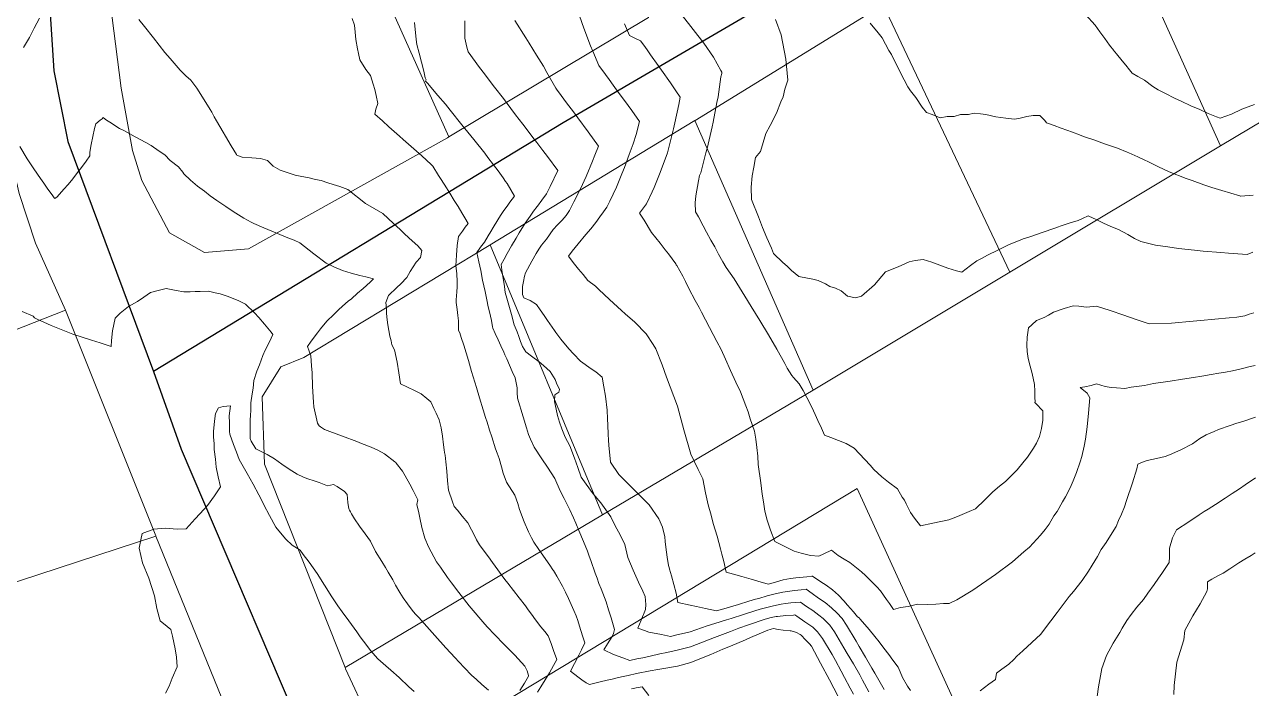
# Model space of a CAD drawing. Header units: inches. Extents: x 11351264 to 11356330, y 6702313 to 6706468.
# Drawn here: x 11352467 to 11352997, y 6704477 to 6704764 of the extents above; entities that cross this region are included whole.
import ezdxf

# ---------------------------------------------------------------- set-up
doc = ezdxf.new("R2010")
doc.units = ezdxf.units.IN
doc.header["$MEASUREMENT"] = 0
doc.layers.add('Shumate_Contours_clip1', color=7, linetype='Continuous', lineweight=0)
doc.layers.add('Shumate_Parcels_clip1', color=7, linetype='Continuous', lineweight=0)
doc.layers.add('Shumate_Streets_clip1', color=7, linetype='Continuous')

msp = doc.modelspace()

# ---------------------------------------------------------------- linework, layer by layer
at = {"layer": 'Shumate_Contours_clip1'}
for points, elevation in [([(11352850.11, 6704476.11), (11352848.85, 6704478.01), (11352846.66, 6704481.73), (11352845.61, 6704484.23), (11352844.75, 6704486.2), (11352842.5, 6704489.26), (11352840.65, 6704491.74), (11352838.54, 6704494.46), (11352836.5, 6704497.19), (11352834.72, 6704499.43), (11352832.25, 6704502.46), (11352828.3, 6704506.98), (11352827.87, 6704507.51), (11352827.25, 6704508.04), (11352825.4, 6704510.18), (11352822.92, 6704513.02), (11352821.23, 6704514.95), (11352819.02, 6704517.41), (11352816.32, 6704519.7), (11352813.7, 6704521.6), (11352811.38, 6704523.1), (11352807.7, 6704525.51), (11352807.46, 6704525.52), (11352805.23, 6704525.24), (11352800.52, 6704524.78), (11352798.17, 6704524.48), (11352795.08, 6704523.93), (11352791.74, 6704523.03), (11352788.52, 6704522.11), (11352784.05, 6704523.4), (11352781.2, 6704524.22), (11352777.23, 6704525.37), (11352773.57, 6704526.41), (11352770.47, 6704527.31), (11352769.43, 6704531.87), (11352768.57, 6704535), (11352768.03, 6704537.34), (11352766.55, 6704542.82), (11352764.84, 6704548.32), (11352763.91, 6704551.93), (11352762.64, 6704556.46), (11352761.53, 6704561.56), (11352760.98, 6704564.54), (11352760.37, 6704567.62), (11352758.37, 6704571.72), (11352755.17, 6704578.35), (11352752.18, 6704588.83), (11352749.36, 6704599.06), (11352744.63, 6704611.59), (11352742.74, 6704616.83), (11352740.04, 6704623.84), (11352738.89, 6704625.69), (11352735.83, 6704630.3), (11352731.04, 6704635.3), (11352726.83, 6704638.96), (11352725.26, 6704640.35), (11352720.01, 6704645.16), (11352715.49, 6704649.51), (11352714.03, 6704650.96), (11352710.63, 6704653.31), (11352708.6, 6704655.9), (11352706.63, 6704658.28), (11352704.33, 6704661.16), (11352702.25, 6704663.92), (11352703.94, 6704666.01), (11352706.52, 6704669.2), (11352709.77, 6704673.27), (11352711.96, 6704675.62), (11352714.12, 6704678.38), (11352715.92, 6704680.92), (11352717.41, 6704682.99), (11352718.84, 6704685.03), (11352720.14, 6704687.71), (11352723, 6704693.66), (11352725.4, 6704699.46), (11352726.56, 6704702.23), (11352728.58, 6704707.81), (11352730.2, 6704712.37), (11352731.59, 6704716.49), (11352732.96, 6704722.06), (11352729.62, 6704726.76), (11352726.46, 6704731.15), (11352724.25, 6704734.21), (11352721.64, 6704737.81), (11352719.84, 6704740.28), (11352718.31, 6704742.38), (11352715.42, 6704746.34), (11352712.86, 6704752.51), (11352711.87, 6704754.8), (11352708.95, 6704762.44), (11352707.12, 6704767.72)], 1430), ([(11352998.41, 6704639.36), (11352996.47, 6704638.74), (11352994.56, 6704638.05), (11352991.05, 6704637.54), (11352987.82, 6704637.24), (11352981.63, 6704636.62), (11352975.37, 6704636.03), (11352972.21, 6704635.73), (11352962.78, 6704634.86), (11352953.46, 6704634.6), (11352952.77, 6704634.72), (11352948.06, 6704636.36), (11352944.29, 6704637.61), (11352942.19, 6704638.33), (11352936.34, 6704640.35), (11352930.46, 6704642.28), (11352926.12, 6704641.79), (11352922.85, 6704642.19), (11352920.39, 6704642.36), (11352916.54, 6704641.3), (11352911.81, 6704639.65), (11352909.64, 6704638.42), (11352907.82, 6704637.3), (11352904.48, 6704636.03), (11352902.56, 6704634.25), (11352901.11, 6704632.96), (11352900.71, 6704630.89), (11352900.52, 6704628.79), (11352900.41, 6704625.47), (11352900.55, 6704622.73), (11352900.92, 6704619.68), (11352901.73, 6704616.32), (11352902.61, 6704613.19), (11352903.68, 6704608.38), (11352903.76, 6704605.52), (11352903.74, 6704602.67), (11352903.87, 6704601.09), (11352903.85, 6704600.55), (11352904.29, 6704600.23), (11352907.29, 6704597.02), (11352907.19, 6704592.92), (11352906.69, 6704589.43), (11352905.75, 6704585.98), (11352904.48, 6704582.99), (11352903.27, 6704580.95), (11352900.65, 6704576.94), (11352898.64, 6704574.55), (11352896.18, 6704571.49), (11352893.02, 6704568.32), (11352891.16, 6704566.48), (11352888.6, 6704564.48), (11352885.59, 6704561.94), (11352882.17, 6704558.52), (11352878.13, 6704554.67), (11352875.4, 6704553.49), (11352870.39, 6704551.28), (11352866.62, 6704549.84), (11352859.71, 6704548.51), (11352854.41, 6704547.25), (11352851.78, 6704550.69), (11352850.12, 6704553.11), (11352848.24, 6704556.85), (11352847.52, 6704558.37), (11352846.49, 6704559.76), (11352844.42, 6704563.33), (11352840.63, 6704566.23), (11352837.75, 6704568.49), (11352834.26, 6704571.64), (11352832.72, 6704573.6), (11352825.67, 6704580.87), (11352822.3, 6704582.91), (11352818.95, 6704584.21), (11352815.61, 6704585.52), (11352812.96, 6704586.49), (11352811.62, 6704589.5), (11352810.07, 6704592.83), (11352808.9, 6704595.39), (11352807.42, 6704598.57), (11352805.28, 6704602.81), (11352803.65, 6704605.77), (11352801.96, 6704608.74), (11352799.53, 6704611.36), (11352798.84, 6704612.25), (11352796.82, 6704615.53), (11352795.8, 6704617.44), (11352792.33, 6704623.72), (11352788.73, 6704629.91), (11352785.03, 6704636.03), (11352781.27, 6704642.11), (11352778.56, 6704646.55), (11352773.92, 6704654.08), (11352770.47, 6704658.93), (11352769.06, 6704661.45), (11352767.19, 6704664.7), (11352765.5, 6704667.85), (11352763.8, 6704670.82), (11352761.97, 6704674.28), (11352760.45, 6704676.94), (11352758.52, 6704680.8), (11352757.21, 6704683.09), (11352757.01, 6704686.98), (11352757.4, 6704690), (11352758.51, 6704696.41), (11352758.94, 6704698.7), (11352759.43, 6704699.92), (11352761.71, 6704708.51), (11352762.26, 6704710.47), (11352764.44, 6704719.8), (11352764.89, 6704721.8), (11352766.47, 6704730.23), (11352766.97, 6704732.78), (11352768.18, 6704741.45), (11352768.51, 6704742.76), (11352768.52, 6704743.42), (11352768.15, 6704744.08), (11352764.95, 6704749.82), (11352760.76, 6704755.95), (11352756.13, 6704761.83), (11352751.54, 6704767.73)], 1434), ([(11352998.74, 6704729.44), (11352993.23, 6704727.43), (11352988.78, 6704725.23), (11352983.91, 6704723.45), (11352982.29, 6704724.02), (11352978.72, 6704725.59), (11352975.07, 6704727.24), (11352971.22, 6704728.91), (11352967.05, 6704730.83), (11352964.11, 6704732.2), (11352960.19, 6704734.19), (11352957.12, 6704735.74), (11352954.85, 6704737.17), (11352951.21, 6704739.94), (11352948.31, 6704741.58), (11352945.89, 6704743.01), (11352944.64, 6704744.4), (11352943.09, 6704746.37), (11352941.51, 6704748.32), (11352939.03, 6704751.36), (11352938.29, 6704752.23), (11352938.06, 6704752.52), (11352937.88, 6704752.77), (11352936.08, 6704755.09), (11352933.97, 6704757.95), (11352931.89, 6704760.82), (11352929.8, 6704763.69), (11352925.67, 6704768.34)], 1440), ([(11352473.8, 6704766.72), (11352471.41, 6704762.42), (11352469.42, 6704758.41), (11352466.82, 6704754.1)], 1420), ([(11352688.94, 6704475.4), (11352690.4, 6704477.7), (11352692.27, 6704480.75), (11352694.07, 6704483.84), (11352695.84, 6704486.94), (11352697.23, 6704489.55), (11352695.81, 6704493.49), (11352694.84, 6704496.51), (11352693.52, 6704499.81), (11352692.03, 6704501.65), (11352690.43, 6704503.63), (11352688.01, 6704506.74), (11352686.38, 6704509.16), (11352684.91, 6704511.06), (11352683.72, 6704512.7), (11352680.99, 6704516.18), (11352676.11, 6704522.54), (11352674.85, 6704524.16), (11352669.45, 6704531.49), (11352667.74, 6704533.9), (11352665.47, 6704536.88), (11352663.93, 6704539.15), (11352662.55, 6704541.23), (11352661.54, 6704543.38), (11352660.43, 6704545.52), (11352658.89, 6704548.55), (11352656.44, 6704551.55), (11352654.37, 6704554.05), (11352652.97, 6704555.65), (11352652.18, 6704557.67), (11352650.45, 6704562.76), (11352650.11, 6704566.82), (11352649.8, 6704570.89), (11352649.39, 6704574.93), (11352648.98, 6704577.79), (11352648.73, 6704579.01), (11352648.59, 6704580.11), (11352648.25, 6704582.38), (11352647.81, 6704586.05), (11352647.34, 6704589.7), (11352646.38, 6704593.11), (11352645.16, 6704595.99), (11352644.13, 6704597.96), (11352642.81, 6704600.88), (11352641.05, 6704602.41), (11352638.69, 6704604.31), (11352635.74, 6704605.75), (11352629.76, 6704608.75), (11352629.03, 6704613.39), (11352628.28, 6704618.03), (11352627.13, 6704623.37), (11352626.05, 6704625.53), (11352625.65, 6704627.21), (11352625.13, 6704629.32), (11352624.74, 6704631.7), (11352624.26, 6704634.17), (11352624.02, 6704636.3), (11352623.67, 6704639.03), (11352623.62, 6704641.11), (11352623.46, 6704643.88), (11352624.49, 6704646.86), (11352628.1, 6704650.32), (11352629.81, 6704651.96), (11352632.49, 6704654.66), (11352633.88, 6704657.21), (11352636.52, 6704661.23), (11352638.41, 6704663.22), (11352638.95, 6704666.25), (11352637.27, 6704668.34), (11352633.55, 6704671.6), (11352631.2, 6704673.79), (11352629.63, 6704675.46), (11352626.72, 6704678.02), (11352622.14, 6704682.25), (11352618.37, 6704684.44), (11352614.63, 6704686.57), (11352606.93, 6704692.62), (11352603.46, 6704694.02), (11352600.65, 6704694.9), (11352598.39, 6704695.63), (11352595.4, 6704696.52), (11352593.01, 6704697.03), (11352590.22, 6704697.74), (11352586.44, 6704698.48), (11352584.16, 6704698.92), (11352577.73, 6704701.01), (11352574.65, 6704702.76), (11352572.31, 6704705.24), (11352569.18, 6704706.11), (11352565.57, 6704706.3), (11352561.28, 6704706.62), (11352559.09, 6704707.58), (11352558.94, 6704707.78), (11352556.64, 6704711.57), (11352554.15, 6704715.72), (11352553.15, 6704717.45), (11352551.67, 6704719.91), (11352550.28, 6704722.3), (11352549.19, 6704724.12), (11352548.15, 6704726.14), (11352547.57, 6704727.2), (11352544.24, 6704732.56), (11352541.71, 6704736.45), (11352539.14, 6704740.01), (11352537.01, 6704741.82), (11352534.6, 6704744.27), (11352530.2, 6704749.3), (11352527.89, 6704751.83), (11352523.07, 6704758.24), (11352519.11, 6704763.12), (11352516.73, 6704766.23)], 1420), ([(11352818.9, 6704473.56), (11352815.02, 6704480.79), (11352811.14, 6704488.01), (11352807.26, 6704495.24), (11352806.94, 6704495.78), (11352806.82, 6704495.95), (11352804.75, 6704498.08), (11352802.81, 6704500.09), (11352802.34, 6704500.39), (11352800.8, 6704501.24), (11352798.46, 6704501.96), (11352798.09, 6704501.9), (11352795.13, 6704502.28), (11352792.96, 6704502.56), (11352790.9, 6704502.9), (11352789.84, 6704502.67), (11352789.41, 6704502.55), (11352788.45, 6704502.2), (11352780.99, 6704498.99), (11352778.77, 6704498.08), (11352772.37, 6704495.33), (11352768.98, 6704493.96), (11352763.75, 6704491.73), (11352759.05, 6704489.86), (11352755.12, 6704488.19), (11352749.43, 6704486.71), (11352743.46, 6704485.65), (11352740.9, 6704485.2), (11352737.56, 6704484.6), (11352731.66, 6704483.47), (11352728.04, 6704482.66), (11352725.99, 6704482.21), (11352723.99, 6704481.74), (11352721.19, 6704481.1), (11352719.08, 6704480.6), (11352715.94, 6704479.86), (11352711.39, 6704478.75), (11352709.98, 6704479.45), (11352708.13, 6704480.71), (11352706.31, 6704482.04), (11352703.22, 6704484.56), (11352704.95, 6704487.88), (11352706.72, 6704491.35), (11352707.9, 6704493.74), (11352709.37, 6704496.77), (11352708.56, 6704499.27), (11352707.7, 6704502.06), (11352707.14, 6704503.98), (11352706.34, 6704506.41), (11352705.6, 6704508.41), (11352704.58, 6704510.78), (11352702.35, 6704515.97), (11352701.05, 6704518.57), (11352699.71, 6704521.2), (11352697.33, 6704525.54), (11352696.25, 6704527.28), (11352695.88, 6704527.94), (11352695.53, 6704528.3), (11352694.29, 6704530.26), (11352689.48, 6704537.05), (11352687.41, 6704540.25), (11352686.28, 6704542.14), (11352684.98, 6704544.68), (11352683.22, 6704549.02), (11352681.09, 6704554.41), (11352680.43, 6704557.02), (11352679.1, 6704560.53), (11352675.58, 6704566.12), (11352674.13, 6704570.09), (11352673.39, 6704572.81), (11352672.42, 6704576.35), (11352671.47, 6704578.65), (11352670.72, 6704580.62), (11352669.14, 6704585.81), (11352668.25, 6704588.63), (11352667.16, 6704592.1), (11352666.52, 6704594.13), (11352665.5, 6704597.38), (11352663.87, 6704602.66), (11352662.51, 6704607.12), (11352661.15, 6704611.65), (11352660.45, 6704614.04), (11352659.12, 6704618.78), (11352658.13, 6704622.09), (11352657.06, 6704625.4), (11352655.93, 6704628.71), (11352655.38, 6704630.73), (11352654.84, 6704631.75), (11352654.86, 6704635.92), (11352654.57, 6704638.18), (11352654.21, 6704640.87), (11352653.81, 6704643.84), (11352653.73, 6704644.99), (11352654.03, 6704648.45), (11352654.15, 6704650.59), (11352654.26, 6704652.74), (11352654.03, 6704656.39), (11352653.69, 6704659.75), (11352653.91, 6704664.28), (11352654.16, 6704668.53), (11352654.79, 6704672.4), (11352656.45, 6704674.63), (11352657.66, 6704676.36), (11352658.98, 6704678.02), (11352657.5, 6704680.43), (11352656.3, 6704682.56), (11352654.63, 6704685.27), (11352652.98, 6704687.96), (11352651, 6704691.14), (11352649.57, 6704693.36), (11352647.37, 6704696.94), (11352646.15, 6704698.77), (11352643.74, 6704702.78), (11352642.98, 6704703.44), (11352638.91, 6704707.3), (11352636.68, 6704709.27), (11352630.9, 6704714.36), (11352629.29, 6704715.79), (11352624.75, 6704719.78), (11352621.9, 6704722.3), (11352618.58, 6704725.18), (11352619.07, 6704727.34), (11352619.9, 6704729.82), (11352619.15, 6704733.29), (11352618.63, 6704735.95), (11352617.94, 6704738.26), (11352616.74, 6704741.96), (11352614.82, 6704744.57), (11352612.21, 6704748.72), (11352611.53, 6704751.48), (11352611.13, 6704753.47), (11352610.45, 6704757.52), (11352610.1, 6704760.64), (11352609.89, 6704763.69), (11352608.89, 6704766.54)], 1422), ([(11352825.51, 6704474.58), (11352824.07, 6704477.22), (11352821.61, 6704481.82), (11352820.15, 6704484.53), (11352817.73, 6704489.04), (11352816.17, 6704491.7), (11352812.06, 6704498.63), (11352809.97, 6704501.49), (11352807.83, 6704503.51), (11352804.38, 6704505.87), (11352800.92, 6704508.22), (11352800.07, 6704508.81), (11352799.53, 6704508.76), (11352796.24, 6704508.52), (11352792.67, 6704508.18), (11352792, 6704508.08), (11352789.87, 6704507.65), (11352787.26, 6704506.99), (11352780.07, 6704504.48), (11352775.9, 6704503.09), (11352772.24, 6704501.6), (11352765.47, 6704499.02), (11352754.98, 6704495.07), (11352749.21, 6704493.59), (11352744.82, 6704492.61), (11352741.72, 6704491.93), (11352737.66, 6704491.03), (11352734.4, 6704490.33), (11352731.84, 6704489.83), (11352728.85, 6704489.15), (11352725.76, 6704490.19), (11352721.71, 6704491.72), (11352717.52, 6704493.73), (11352719.22, 6704496.32), (11352721.18, 6704499.52), (11352721.76, 6704500.8), (11352722.18, 6704502.51), (11352720.69, 6704507.5), (11352719.62, 6704511), (11352718.59, 6704514.5), (11352716.37, 6704520.14), (11352715.45, 6704522.44), (11352714.68, 6704524.7), (11352713.91, 6704526.84), (11352711.97, 6704532.29), (11352711.27, 6704534.18), (11352710.48, 6704536.3), (11352708.74, 6704540.48), (11352706.75, 6704545.28), (11352705.43, 6704548.51), (11352704.42, 6704550.76), (11352702.83, 6704554.28), (11352701.55, 6704556.82), (11352700.45, 6704559.13), (11352698.67, 6704562.45), (11352696.45, 6704567.74), (11352693.28, 6704572.6), (11352690.84, 6704576.2), (11352687.52, 6704581.26), (11352685.89, 6704584.83), (11352685.06, 6704586.82), (11352684.13, 6704589.72), (11352682.69, 6704594.46), (11352680.32, 6704602.51), (11352680.14, 6704604.96), (11352680.17, 6704606.97), (11352679.26, 6704611.22), (11352678.04, 6704613.96), (11352676.82, 6704616.69), (11352675.61, 6704619.43), (11352674.78, 6704621.26), (11352674.34, 6704622.37), (11352673.12, 6704625.07), (11352671.89, 6704627.77), (11352670.66, 6704630.47), (11352669.61, 6704632.74), (11352669.44, 6704633.27), (11352669, 6704636.1), (11352668.19, 6704639.74), (11352667.68, 6704642.04), (11352667.04, 6704645.02), (11352666.28, 6704648.58), (11352665.75, 6704651.07), (11352665.21, 6704653.56), (11352664.47, 6704657.68), (11352663.55, 6704661.48), (11352662.75, 6704665.42), (11352664.36, 6704667.73), (11352666, 6704669.96), (11352667.64, 6704672.61), (11352668.74, 6704674.48), (11352669.82, 6704676.3), (11352671.77, 6704679.5), (11352672.95, 6704681.42), (11352674.37, 6704683.57), (11352675.77, 6704685.47), (11352677.04, 6704687.22), (11352679.01, 6704689.8), (11352677.41, 6704692.5), (11352675.75, 6704695.23), (11352675.1, 6704696.21), (11352674.11, 6704697.7), (11352671.86, 6704700.78), (11352669.94, 6704703.38), (11352667.53, 6704706.52), (11352666.1, 6704708.38), (11352664.43, 6704710.5), (11352663.16, 6704712.1), (11352661.36, 6704714.33), (11352656.27, 6704720.7), (11352651.13, 6704727.04), (11352649.11, 6704729.55), (11352645.93, 6704733.34), (11352641.45, 6704738.69), (11352640.58, 6704739.51), (11352640.77, 6704740.06), (11352640.45, 6704740.88), (11352639.85, 6704743.82), (11352638.86, 6704747.68), (11352637.79, 6704751.54), (11352636.73, 6704755.4), (11352636.44, 6704757.57), (11352635.72, 6704764.82)], 1424), ([(11352832.12, 6704475.59), (11352829.4, 6704480.55), (11352828.15, 6704482.87), (11352825.4, 6704487.62), (11352822.76, 6704492.12), (11352821.33, 6704494.57), (11352817.23, 6704501.5), (11352815.28, 6704504.32), (11352812.94, 6704506.72), (11352812.77, 6704506.87), (11352812.3, 6704507.24), (11352810.43, 6704508.72), (11352807.83, 6704510.65), (11352805.19, 6704512.5), (11352802.56, 6704514.35), (11352800.46, 6704514.18), (11352798.36, 6704514.01), (11352796.06, 6704513.74), (11352794.15, 6704513.44), (11352790.84, 6704512.72), (11352788.55, 6704512.19), (11352785.18, 6704511.29), (11352782.81, 6704510.54), (11352777.92, 6704508.92), (11352772.66, 6704507.29), (11352770.63, 6704506.62), (11352765.61, 6704505.07), (11352762.2, 6704504.06), (11352754.85, 6704501.55), (11352751.13, 6704500.68), (11352749.08, 6704500.17), (11352746.32, 6704499.55), (11352742.47, 6704500.35), (11352737.09, 6704501.36), (11352735.18, 6704502.04), (11352732.21, 6704503.14), (11352733.78, 6704506.53), (11352735.54, 6704511.19), (11352735.73, 6704513.35), (11352735.48, 6704516.74), (11352734.41, 6704519.03), (11352732.55, 6704522.95), (11352730.19, 6704528.18), (11352727.99, 6704533.68), (11352726.65, 6704539.27), (11352724.61, 6704543.39), (11352722.55, 6704547.32), (11352720.58, 6704551.27), (11352716.33, 6704557.23), (11352712.91, 6704561.18), (11352709.94, 6704565.26), (11352707.84, 6704568.38), (11352706.35, 6704572.49), (11352704.92, 6704576.53), (11352702.9, 6704581.86), (11352700.91, 6704585.61), (11352699.5, 6704589.26), (11352698.5, 6704592.16), (11352697.53, 6704595.01), (11352696.92, 6704597.78), (11352696.34, 6704601.11), (11352696.41, 6704603.97), (11352698.17, 6704605.1), (11352698.49, 6704606.3), (11352697.18, 6704608.99), (11352696.55, 6704610.6), (11352694.47, 6704614.06), (11352691.52, 6704616.6), (11352689.63, 6704618.16), (11352686.28, 6704620.61), (11352683.89, 6704622.54), (11352682.4, 6704624.81), (11352681.61, 6704627.03), (11352680.89, 6704629.08), (11352680.11, 6704631.19), (11352678.86, 6704634.21), (11352677.63, 6704638.62), (11352676.49, 6704642.66), (11352675.74, 6704645.67), (11352675, 6704648.1), (11352674.72, 6704650.78), (11352674.11, 6704654.42), (11352673.69, 6704656.87), (11352673.18, 6704660.21), (11352674.46, 6704662.54), (11352675.84, 6704664.97), (11352677.73, 6704668.27), (11352679.72, 6704671.7), (11352681.01, 6704673.89), (11352683.66, 6704678.16), (11352685.75, 6704681.17), (11352687.24, 6704683.36), (11352688.73, 6704685.39), (11352688.86, 6704685.55), (11352690.86, 6704688.08), (11352692.8, 6704690.77), (11352694.38, 6704693.96), (11352697.68, 6704700.89), (11352693.18, 6704706.93), (11352691.22, 6704709.55), (11352688.61, 6704712.95), (11352686.88, 6704715.22), (11352683.99, 6704718.98), (11352682.53, 6704720.89), (11352679.38, 6704725), (11352677.43, 6704727.72), (11352674.21, 6704732.02), (11352670.36, 6704736.94), (11352668.92, 6704738.83), (11352665.97, 6704742.71), (11352663.9, 6704745.47), (11352658.92, 6704752.13), (11352658.46, 6704754.18), (11352657.49, 6704758.05), (11352657.47, 6704761.2), (11352657.51, 6704765.6)], 1426), ([(11352838.68, 6704476.64), (11352834.67, 6704483.56), (11352833.33, 6704485.86), (11352830.62, 6704490.52), (11352827.93, 6704495.11), (11352826.56, 6704497.48), (11352822.47, 6704504.41), (11352820.53, 6704507.25), (11352818.23, 6704509.66), (11352815.91, 6704511.94), (11352813.15, 6704514.13), (11352810.33, 6704516.07), (11352807.66, 6704518), (11352805.04, 6704519.89), (11352802.91, 6704519.65), (11352800, 6704519.36), (11352794.98, 6704518.69), (11352791.64, 6704517.9), (11352788.19, 6704516.99), (11352784.49, 6704515.95), (11352783.12, 6704515.56), (11352780.19, 6704514.69), (11352775.79, 6704513.33), (11352769.47, 6704511.48), (11352766.25, 6704510.55), (11352761.57, 6704511.61), (11352757.61, 6704512.5), (11352754.94, 6704513.09), (11352749.52, 6704514.13), (11352748.83, 6704518.14), (11352747.87, 6704521.98), (11352746.79, 6704525.75), (11352745.97, 6704528.55), (11352745.79, 6704529.25), (11352745.56, 6704530.19), (11352744.94, 6704533.75), (11352744.43, 6704538.15), (11352744.13, 6704540.54), (11352743.94, 6704542.57), (11352742.98, 6704546.78), (11352741.29, 6704550.38), (11352737.13, 6704556.33), (11352733.08, 6704560.46), (11352731.29, 6704562.36), (11352724.1, 6704569.46), (11352720.43, 6704574.83), (11352719.7, 6704582.22), (11352719.65, 6704584.29), (11352719.52, 6704586.9), (11352719.38, 6704590.86), (11352719.17, 6704593.57), (11352718.98, 6704597.26), (11352718.31, 6704603.33), (11352717.53, 6704607.38), (11352716.8, 6704611.64), (11352714.11, 6704613.93), (11352712.18, 6704615.24), (11352707.52, 6704618.43), (11352704.44, 6704621.66), (11352702.49, 6704623.79), (11352698.97, 6704627.99), (11352696.89, 6704630.86), (11352696.31, 6704631.77), (11352693.19, 6704636.12), (11352691.8, 6704638.19), (11352690.03, 6704640.71), (11352688.54, 6704643), (11352685.71, 6704644.64), (11352682.99, 6704645.91), (11352682.43, 6704647.23), (11352682.44, 6704650.76), (11352682.83, 6704652.87), (11352683.33, 6704655.17), (11352683.8, 6704656.64), (11352686.46, 6704661.7), (11352688.34, 6704664.95), (11352689.57, 6704666.83), (11352690.69, 6704668.57), (11352692.76, 6704671.28), (11352695.71, 6704675.39), (11352697.61, 6704677.39), (11352699.59, 6704679.37), (11352701.28, 6704681.39), (11352702.47, 6704683.12), (11352702.81, 6704683.66), (11352704.66, 6704687.38), (11352707.52, 6704693.03), (11352709.89, 6704698.3), (11352712.71, 6704704.95), (11352713.7, 6704707.48), (11352715.32, 6704711.47), (11352710.86, 6704717.54), (11352706.38, 6704723.59), (11352703.99, 6704726.82), (11352701.9, 6704729.63), (11352697.57, 6704735.44), (11352697.4, 6704735.67), (11352696.88, 6704736.5), (11352693.02, 6704743.28), (11352691.53, 6704745.94), (11352688.48, 6704750.79), (11352685.37, 6704755.94), (11352683.82, 6704758.23), (11352679.15, 6704765.66)], 1428), ([(11352998.97, 6704616.57), (11352996.84, 6704616.22), (11352996.82, 6704616.22), (11352992.96, 6704615.19), (11352989.13, 6704614.26), (11352986.13, 6704613.74), (11352983.24, 6704613.28), (11352980.01, 6704612.74), (11352975.93, 6704611.99), (11352972.36, 6704611.36), (11352967.6, 6704610.64), (11352962.2, 6704609.77), (11352955.01, 6704608.78), (11352951.14, 6704607.92), (11352945.48, 6704607.23), (11352942.66, 6704606.72), (11352939.05, 6704606.97), (11352936.84, 6704607.15), (11352934.22, 6704607.6), (11352930.4, 6704608.75), (11352928.09, 6704607.97), (11352925.46, 6704607.44), (11352923.37, 6704607.06), (11352926.38, 6704604.68), (11352927.63, 6704602.61), (11352927.03, 6704596.07), (11352926.44, 6704590.04), (11352925.7, 6704584.84), (11352925.09, 6704581.8), (11352924.11, 6704577.21), (11352923.42, 6704574.94), (11352921.82, 6704570.32), (11352920.43, 6704566.8), (11352919.05, 6704563.8), (11352917.1, 6704559.9), (11352915.81, 6704557.72), (11352913.42, 6704553.52), (11352912.06, 6704551.58), (11352909.94, 6704548.02), (11352908.32, 6704545.77), (11352906.21, 6704543.24), (11352901.53, 6704538.12), (11352899.08, 6704536.01), (11352894.19, 6704531.76), (11352886.86, 6704526.28), (11352876.99, 6704519.56), (11352870.03, 6704515.37), (11352866.82, 6704513.71), (11352864.37, 6704513.69), (11352861.08, 6704513.47), (11352857.23, 6704513.31), (11352853.14, 6704513.47), (11352849.07, 6704512.47), (11352845.79, 6704512), (11352842.7, 6704511.12), (11352840.99, 6704513.74), (11352839.68, 6704515.54), (11352837.18, 6704519.2), (11352835.56, 6704520.89), (11352834, 6704522.59), (11352830.68, 6704525.8), (11352828.91, 6704527.48), (11352823.87, 6704531.48), (11352821.35, 6704532.92), (11352818.88, 6704534.5), (11352815.93, 6704536.73), (11352812.57, 6704535.16), (11352810.5, 6704534.16), (11352806.85, 6704534.45), (11352802.78, 6704535.46), (11352799.81, 6704536.38), (11352796.92, 6704537.84), (11352791.42, 6704540.48), (11352789.61, 6704545.51), (11352788.17, 6704549.73), (11352787.09, 6704553.69), (11352786.5, 6704557.67), (11352786.04, 6704560.94), (11352785.42, 6704565.84), (11352784.27, 6704573.88), (11352784.13, 6704577.46), (11352783.73, 6704581.12), (11352783.26, 6704584.72), (11352782.61, 6704588.24), (11352780.84, 6704593.61), (11352779.89, 6704596.53), (11352778.94, 6704599.18), (11352776.56, 6704605.17), (11352774.63, 6704609.46), (11352772.33, 6704614.52), (11352770.12, 6704619.39), (11352768.31, 6704623.46), (11352766.34, 6704627.04), (11352763.23, 6704633.07), (11352759.73, 6704639.7), (11352758.72, 6704641.63), (11352757, 6704644.72), (11352754.35, 6704649.96), (11352752.83, 6704652.91), (11352751.69, 6704655.18), (11352749.06, 6704659.87), (11352748.88, 6704660.17), (11352748.66, 6704660.54), (11352745.49, 6704664.89), (11352744.1, 6704666.54), (11352741.86, 6704669.52), (11352738.24, 6704674.16), (11352735.05, 6704679.41), (11352732.98, 6704682.44), (11352736.08, 6704686.51), (11352738.45, 6704691.68), (11352739.33, 6704693.59), (11352740.81, 6704697.18), (11352741.63, 6704699.26), (11352743.28, 6704703.43), (11352745.07, 6704708.46), (11352747.72, 6704718.84), (11352748.31, 6704721.55), (11352750.01, 6704729.43), (11352750.6, 6704732.64), (11352748.74, 6704735.3), (11352746.34, 6704738.74), (11352742.51, 6704744.19), (11352741.07, 6704746.24), (11352737.78, 6704750.92), (11352736.27, 6704753.07), (11352734.84, 6704755.07), (11352733.44, 6704757.01), (11352731.3, 6704757.95), (11352728.73, 6704759.3), (11352726.5, 6704764.28)], 1432), ([(11352997.96, 6704665.66), (11352995.6, 6704664.6), (11352987.47, 6704665.19), (11352984.2, 6704665.51), (11352976.52, 6704666.09), (11352972.78, 6704666.5), (11352965.87, 6704667.17), (11352961.33, 6704667.85), (11352955.87, 6704668.62), (11352949.64, 6704670.23), (11352946.81, 6704671.52), (11352943.93, 6704673.25), (11352939.93, 6704675.34), (11352936.64, 6704676.69), (11352933.42, 6704678.15), (11352930.23, 6704679.67), (11352927.2, 6704681.13), (11352926.84, 6704681.26), (11352926.62, 6704681.17), (11352924.68, 6704680.24), (11352922.53, 6704679.3), (11352919.1, 6704678.21), (11352914.74, 6704676.8), (11352913.98, 6704676.54), (11352911.96, 6704675.86), (11352907.38, 6704674.3), (11352904.5, 6704673.29), (11352901.59, 6704672.27), (11352898.81, 6704671.29), (11352896.67, 6704670.49), (11352895.65, 6704670.01), (11352892.46, 6704668.72), (11352887.79, 6704666.47), (11352883.35, 6704664.29), (11352880.78, 6704662.87), (11352878.81, 6704661.88), (11352876.01, 6704659.86), (11352872.31, 6704656.95), (11352869.99, 6704657.58), (11352866.21, 6704658.67), (11352862.72, 6704659.96), (11352859.29, 6704661.24), (11352855.5, 6704662.39), (11352852.09, 6704662), (11352849.44, 6704661.42), (11352844.71, 6704659.2), (11352839.23, 6704657.06), (11352834.46, 6704651.44), (11352828.98, 6704646.59), (11352826.38, 6704645.87), (11352822.93, 6704646.53), (11352820.1, 6704648.87), (11352817.69, 6704649.98), (11352815.28, 6704650.82), (11352813.4, 6704651.87), (11352810.21, 6704653.38), (11352807.94, 6704653.88), (11352805.59, 6704654.34), (11352801.82, 6704655.11), (11352798.71, 6704657.7), (11352796.78, 6704659.48), (11352794.86, 6704661.14), (11352790.91, 6704665.02), (11352789.96, 6704667.32), (11352788.04, 6704671.72), (11352786.17, 6704676.23), (11352784.45, 6704680.83), (11352781.44, 6704688.32), (11352781.22, 6704693.7), (11352781.65, 6704698.53), (11352782.42, 6704702.39), (11352783.14, 6704706.54), (11352785.26, 6704709.13), (11352787.56, 6704716.86), (11352789.4, 6704720.32), (11352792.23, 6704725.67), (11352794.04, 6704730.57), (11352795.03, 6704732.79), (11352795.8, 6704736.12), (11352797.02, 6704739.98), (11352796.25, 6704749.01), (11352794.14, 6704759.56), (11352791.73, 6704766.16)], 1436), ([(11352998.13, 6704690.25), (11352992.85, 6704689.86), (11352992.79, 6704689.84), (11352992.61, 6704689.87), (11352992.33, 6704689.94), (11352984.62, 6704692.18), (11352980.28, 6704693.58), (11352976.82, 6704694.71), (11352971.72, 6704696.55), (11352969.22, 6704697.42), (11352961.77, 6704700.26), (11352957.29, 6704702.42), (11352952.86, 6704704.62), (11352951.05, 6704705.5), (11352948.33, 6704706.74), (11352944.4, 6704708.56), (11352943.74, 6704708.84), (11352939.49, 6704710.51), (11352933.95, 6704712.48), (11352929.69, 6704713.94), (11352924.85, 6704715.66), (11352923.16, 6704716.28), (11352920.01, 6704717.42), (11352917.59, 6704718.29), (11352915.17, 6704719.17), (11352912.22, 6704720.28), (11352910.07, 6704721.08), (11352908.85, 6704721.51), (11352908.16, 6704722.46), (11352905.91, 6704724.72), (11352903.02, 6704724.68), (11352900.34, 6704724.23), (11352897.4, 6704723.57), (11352894.95, 6704723.15), (11352891.3, 6704723.48), (11352886.99, 6704724.06), (11352882.66, 6704725.04), (11352880.39, 6704725.39), (11352877.62, 6704725.66), (11352875.2, 6704725.15), (11352871.7, 6704725.15), (11352869, 6704724.19), (11352865.94, 6704724.27), (11352862.84, 6704723.59), (11352859.44, 6704725.09), (11352857.02, 6704725.9), (11352855.15, 6704728.22), (11352852.39, 6704732.41), (11352850.03, 6704735.38), (11352848.89, 6704737.06), (11352845.83, 6704743.12), (11352841.82, 6704750.99), (11352840.76, 6704752.83), (11352837.91, 6704758.17), (11352836.09, 6704760.46), (11352832.69, 6704764.54)], 1438), ([(11352681.35, 6704476.14), (11352683.26, 6704479.28), (11352685.08, 6704482.34), (11352685.02, 6704482.58), (11352684.42, 6704484.6), (11352683.51, 6704486.63), (11352679.13, 6704491.43), (11352677.08, 6704493.49), (11352674.57, 6704496.01), (11352670.32, 6704500.32), (11352667.26, 6704503.56), (11352666.17, 6704504.83), (11352659.43, 6704512.76), (11352654.92, 6704518.47), (11352651.79, 6704522.62), (11352650.08, 6704524.98), (11352646.95, 6704529.43), (11352645.32, 6704531.72), (11352641.8, 6704538.22), (11352640.32, 6704541.95), (11352638.97, 6704546.64), (11352638.03, 6704550.76), (11352637.6, 6704552.86), (11352636.79, 6704556.47), (11352637.18, 6704558.55), (11352635.14, 6704562.55), (11352633.71, 6704565.37), (11352631.68, 6704568.88), (11352630.66, 6704570.87), (11352627.84, 6704574.41), (11352627.72, 6704574.69), (11352627.35, 6704574.94), (11352622.79, 6704578.36), (11352619.93, 6704579.96), (11352617.13, 6704581.34), (11352612.84, 6704582.95), (11352610.91, 6704583.71), (11352604.68, 6704586.07), (11352602, 6704587.14), (11352599.24, 6704588.12), (11352596.84, 6704588.99), (11352595.16, 6704590.11), (11352594.59, 6704590.6), (11352594.26, 6704590.98), (11352593.94, 6704591.68), (11352592.36, 6704598.77), (11352592.18, 6704600.77), (11352591.72, 6704607.6), (11352591.59, 6704613.5), (11352591.35, 6704616.41), (11352591, 6704620.76), (11352589.62, 6704624.84), (11352591.21, 6704627.11), (11352593.85, 6704630.72), (11352595.23, 6704632.5), (11352597.91, 6704635.77), (11352600.89, 6704638.69), (11352603, 6704640.71), (11352604.67, 6704642.22), (11352607.18, 6704644.46), (11352608.52, 6704645.45), (11352611.22, 6704647.84), (11352613.57, 6704649.94), (11352616.58, 6704652.65), (11352618.1, 6704654.05), (11352614.76, 6704654.89), (11352612.21, 6704655.54), (11352608.47, 6704656.51), (11352604.72, 6704657.68), (11352600.95, 6704659.27), (11352597.67, 6704660.86), (11352592.29, 6704664.9), (11352586.28, 6704669.69), (11352583.77, 6704670.72), (11352581.11, 6704671.84), (11352575.84, 6704673.92), (11352570.73, 6704676.1), (11352566.35, 6704677.98), (11352565.23, 6704678.6), (11352562.03, 6704680.26), (11352557.45, 6704683.24), (11352554.22, 6704685.34), (11352550.32, 6704687.88), (11352547.57, 6704689.9), (11352545.01, 6704692.01), (11352542.09, 6704694.18), (11352539.04, 6704696.72), (11352536.07, 6704699.5), (11352535.63, 6704700.16), (11352533.79, 6704702.52), (11352530.29, 6704705.24), (11352527.9, 6704707.62), (11352525.48, 6704709.29), (11352521.94, 6704711.75), (11352519.7, 6704713.05), (11352515.17, 6704715.43), (11352510.49, 6704717.98), (11352508.32, 6704719.08), (11352504.19, 6704721.73), (11352502.75, 6704722.7), (11352502.09, 6704723.13), (11352501.31, 6704723.85), (11352500.82, 6704723.28), (11352500, 6704722.61), (11352498.17, 6704721.11), (11352497.51, 6704719.07), (11352496.15, 6704712.13), (11352495.49, 6704708.82), (11352495.51, 6704707.22), (11352493.89, 6704704.99), (11352491.84, 6704702.24), (11352490.17, 6704699.96), (11352488.15, 6704697.34), (11352486.17, 6704694.87), (11352484.34, 6704692.77), (11352481.35, 6704689.58), (11352480.83, 6704689.01), (11352480.36, 6704688.72), (11352480.05, 6704689.08), (11352479.46, 6704689.88), (11352477.08, 6704693.26), (11352475.58, 6704695.44), (11352474.2, 6704697.45), (11352471.34, 6704701.68), (11352468.49, 6704705.9), (11352465.3, 6704711.2)], 1418), ([(11352667.76, 6704476.25), (11352664.93, 6704478.69), (11352662.53, 6704480.86), (11352660.46, 6704482.74), (11352657.43, 6704485.93), (11352654.9, 6704488.6), (11352653.4, 6704490.3), (11352649.37, 6704494.57), (11352644.53, 6704499.97), (11352637.61, 6704507.67), (11352636.1, 6704509.25), (11352634.81, 6704510.85), (11352632.82, 6704513.53), (11352630.94, 6704516.13), (11352629.47, 6704518.56), (11352627.57, 6704521.67), (11352626.36, 6704523.92), (11352624.36, 6704527.29), (11352623.25, 6704529.31), (11352621.65, 6704531.89), (11352618.99, 6704536.17), (11352616.76, 6704540.62), (11352614.42, 6704543.87), (11352611.97, 6704547.16), (11352609.85, 6704550.34), (11352608.56, 6704552.54), (11352608.14, 6704553.41), (11352607.64, 6704554.1), (11352607.39, 6704554.59), (11352606.93, 6704557.33), (11352606.73, 6704560.91), (11352605.61, 6704562.14), (11352602.4, 6704564.29), (11352600.75, 6704565.13), (11352598.22, 6704564.58), (11352594.55, 6704566.03), (11352592.38, 6704566.71), (11352589.75, 6704567.68), (11352587.88, 6704568.38), (11352585.14, 6704569.66), (11352581.69, 6704571.74), (11352578.44, 6704573.94), (11352575.23, 6704576.32), (11352572.06, 6704578.21), (11352567.3, 6704580.6), (11352565.21, 6704583.97), (11352564.78, 6704585), (11352564.74, 6704588.3), (11352564.75, 6704592.27), (11352564.78, 6704593.48), (11352564.86, 6704594.69), (11352565, 6704597.59), (11352565.14, 6704600.44), (11352565.71, 6704604.43), (11352566.01, 6704606.86), (11352566.36, 6704610.12), (11352567.72, 6704614.13), (11352568.8, 6704616.95), (11352570.29, 6704620.92), (11352571.29, 6704623.31), (11352573.14, 6704626.82), (11352574.61, 6704629.96), (11352573.83, 6704631.03), (11352570.92, 6704634.49), (11352568.58, 6704637.35), (11352566.59, 6704639.44), (11352562.8, 6704643.06), (11352559.66, 6704644.68), (11352554.79, 6704646.65), (11352551.77, 6704647.58), (11352549.72, 6704648.08), (11352546.8, 6704648.74), (11352543.15, 6704648.61), (11352541, 6704648.53), (11352538.85, 6704648.45), (11352536.06, 6704648.4), (11352532.84, 6704649.06), (11352530.68, 6704649.49), (11352528.48, 6704649.85), (11352525.63, 6704649.23), (11352521.79, 6704648.16), (11352518.84, 6704646.2), (11352516.04, 6704644.26), (11352512.16, 6704642.13), (11352508.63, 6704639.21), (11352506.39, 6704637), (11352505.26, 6704631.55), (11352504.93, 6704627.4), (11352504.72, 6704624.86), (11352500, 6704626.34), (11352496.23, 6704627.53), (11352488.19, 6704630.22), (11352478.82, 6704633.94), (11352472.82, 6704636.69), (11352471.61, 6704637.19), (11352470.99, 6704638), (11352466.33, 6704639.88)], 1416), ([(11352635.64, 6704475.66), (11352633.38, 6704477.78), (11352629.22, 6704481.73), (11352625.6, 6704484.89), (11352623.34, 6704486.73), (11352619.89, 6704489.84), (11352616.82, 6704493.36), (11352615.18, 6704495.6), (11352612.38, 6704499.36), (11352610.88, 6704501.43), (11352607.4, 6704506.26), (11352604.57, 6704510.12), (11352602.7, 6704512.73), (11352600, 6704516.58), (11352596.9, 6704521.67), (11352593.67, 6704526.68), (11352590.25, 6704531.54), (11352587.74, 6704534.92), (11352586.44, 6704536.74), (11352582.97, 6704538.93), (11352580.23, 6704541.52), (11352578.6, 6704543.43), (11352575.86, 6704546.77), (11352573.16, 6704551.74), (11352570.7, 6704556.45), (11352569.47, 6704558.78), (11352568.48, 6704560.7), (11352566.14, 6704565.27), (11352563.44, 6704569.97), (11352560.1, 6704575.97), (11352558.84, 6704579.15), (11352557.62, 6704582.4), (11352555.93, 6704587), (11352555.82, 6704588.13), (11352555.8, 6704591.83), (11352555.76, 6704594.82), (11352556.29, 6704599.16), (11352553.14, 6704598.86), (11352551.17, 6704598.34), (11352549.75, 6704595.87), (11352549.32, 6704592.59), (11352548.99, 6704588.1), (11352549.01, 6704585.61), (11352549.16, 6704582.94), (11352549.3, 6704580.3), (11352549.81, 6704576.12), (11352550.07, 6704572.61), (11352550.95, 6704568.52), (11352551.98, 6704564.17), (11352549.41, 6704560.27), (11352546.32, 6704556.09), (11352544.85, 6704554.45), (11352541.08, 6704550.27), (11352537.15, 6704546.07), (11352533.25, 6704545.88), (11352528.04, 6704546.37), (11352523.23, 6704545.93), (11352518.15, 6704544.01), (11352517.5, 6704541.2), (11352516.88, 6704537.71), (11352518.29, 6704531.29), (11352521.02, 6704524.67), (11352523.42, 6704517.01), (11352524.46, 6704511.62), (11352525.94, 6704506.18), (11352528.88, 6704503.86), (11352530.45, 6704502.49), (11352531.26, 6704499.63), (11352532.43, 6704494.2), (11352532.94, 6704490.5), (11352533.22, 6704486.4), (11352531.08, 6704481.42), (11352529.83, 6704478.05), (11352528.22, 6704474.96)], 1414), ([(11352999.13, 6704594.21), (11352993.62, 6704592.46), (11352991.08, 6704591.7), (11352988.12, 6704590.68), (11352983.17, 6704589), (11352981.24, 6704588.08), (11352977.85, 6704586.6), (11352975.08, 6704584.99), (11352971.85, 6704582.76), (11352966.91, 6704580.19), (11352962.05, 6704577.98), (11352960.12, 6704577.29), (11352956.31, 6704576.43), (11352952.37, 6704575.59), (11352950.33, 6704574.82), (11352948.34, 6704574.03), (11352947.82, 6704571.97), (11352946.05, 6704565.86), (11352943.46, 6704558.33), (11352942.48, 6704555.53), (11352941.23, 6704552.36), (11352940.01, 6704549.67), (11352938.9, 6704547.03), (11352935.72, 6704542.01), (11352934.62, 6704540.16), (11352932.44, 6704537.02), (11352930.83, 6704534.11), (11352928.61, 6704530.34), (11352926.94, 6704527.69), (11352924.22, 6704523.67), (11352920.51, 6704518.95), (11352918.7, 6704516.76), (11352913.42, 6704509.85), (11352907.93, 6704502.64), (11352906.37, 6704500.47), (11352898.58, 6704493.23), (11352896.09, 6704491), (11352894.66, 6704489.6), (11352892.57, 6704487.56), (11352889.51, 6704485.35), (11352887.17, 6704483.6), (11352886.8, 6704480.88), (11352883.94, 6704478.83), (11352880.21, 6704475.97)], 1430), ([(11352999.18, 6704567.99), (11352994.61, 6704565.01), (11352992.17, 6704563.35), (11352989.05, 6704561.29), (11352986.03, 6704559.29), (11352981.84, 6704556.54), (11352978.7, 6704554.53), (11352976.99, 6704553.45), (11352974.77, 6704552), (11352970.3, 6704549.09), (11352965, 6704545.64), (11352963.22, 6704542.09), (11352961.92, 6704537.66), (11352962, 6704533.98), (11352961.85, 6704531.43), (11352958.63, 6704526.66), (11352957.28, 6704524.75), (11352955.3, 6704521.98), (11352952.59, 6704518.16), (11352950.69, 6704515.54), (11352947.85, 6704512.17), (11352945.49, 6704508.95), (11352943.49, 6704506.42), (11352941.58, 6704503.03), (11352940.57, 6704501.22), (11352937.6, 6704496.58), (11352934.78, 6704491.32), (11352932.76, 6704485.62), (11352931.31, 6704477.72), (11352930.77, 6704473.55)], 1428), ([(11352999.05, 6704535.66), (11352997.21, 6704534.56), (11352994.48, 6704532.94), (11352991.95, 6704531.3), (11352988.06, 6704528.74), (11352985.11, 6704526.92), (11352982.93, 6704525.67), (11352980.34, 6704524.25), (11352978.33, 6704523.14), (11352978.41, 6704520.09), (11352978.12, 6704518.92), (11352975.16, 6704513.59), (11352972.03, 6704508.4), (11352968.66, 6704502.04), (11352968.19, 6704498.08), (11352965.19, 6704488.42), (11352964.05, 6704478.29), (11352963.89, 6704474.45)], 1426), ([(11352737.09, 6704474.01), (11352734.16, 6704477.74), (11352731.5, 6704477.24), (11352730.96, 6704477.13), (11352729.52, 6704476.82)], 1420)]:
    msp.add_lwpolyline(points, dxfattribs=dict(at, elevation=elevation))
at = {"layer": 'Shumate_Parcels_clip1'}
for points in [[(11352736.95, 6704766.97), (11352650.64, 6704715.38), (11352599, 6704830.5), (11352686, 6704883.5)], [(11353067, 6704761), (11352984, 6704711.5), (11352931.28, 6704828.57), (11352932, 6704829), (11353014.26, 6704881.03)], [(11352599, 6704830.5), (11352650.64, 6704715.38), (11352650, 6704715), (11352564, 6704667), (11352545, 6704665.5), (11352530, 6704674), (11352518, 6704696.5), (11352514, 6704709.5), (11352509, 6704736.5), (11352505, 6704768), (11352506, 6704804.5), (11352513, 6704844.5), (11352519.27, 6704862.61)], [(11352984, 6704711.5), (11352893, 6704657), (11352838.25, 6704772.54), (11352839, 6704773), (11352931.28, 6704828.57)], [(11352893, 6704657), (11352808, 6704606), (11352756.94, 6704722.46), (11352757, 6704722.5), (11352838.25, 6704772.54)], [(11352484.98, 6704640.55), (11352344, 6704585), (11352306, 6704680), (11352455.2, 6704734.1), (11352460, 6704713), (11352465, 6704691), (11352472, 6704669.5)], [(11352808, 6704606), (11352717, 6704552), (11352668.45, 6704668.77), (11352756.94, 6704722.46)], [(11352717, 6704552), (11352605.79, 6704486.02), (11352571, 6704574), (11352570, 6704603), (11352578, 6704616), (11352588, 6704620), (11352668, 6704668.5), (11352668.45, 6704668.77)], [(11352524.09, 6704542.79), (11352381, 6704496), (11352344, 6704585), (11352484.98, 6704640.55), (11352485, 6704640.5), (11352524, 6704543)], [(11353012, 6704158), (11352941, 6704133.5), (11352798.16, 6704070.41), (11352765.69, 6704056.95), (11352764.41, 6704056.4), (11352717.88, 6704035.19), (11352617, 6704198.5), (11352558, 6704292.5), (11352479, 6704261), (11352462, 6704299.5), (11352429, 6704379), (11352558.89, 6704457.26), (11352559, 6704457), (11352577, 6704412.5), (11352591.39, 6704421.31), (11352594, 6704420), (11352600, 6704420), (11352604, 6704422), (11352608, 6704425.5), (11352611, 6704430), (11352611.63, 6704433.12), (11352626.24, 6704441.97), (11352827, 6704563.5)], [(11352558.89, 6704457.26), (11352429, 6704379), (11352422, 6704397.5), (11352381, 6704496), (11352524.09, 6704542.79)]]:
    msp.add_lwpolyline(points, close=True, dxfattribs=at)
msp.add_lwpolyline([(11353012, 6704158), (11352827, 6704563.5), (11352626.24, 6704441.97), (11352626, 6704442.5), (11352625.83, 6704442.87), (11352606, 6704485.5), (11352605.79, 6704486.02), (11352717, 6704552), (11352808, 6704606), (11352893, 6704657), (11352984, 6704711.5), (11353067, 6704761)], dxfattribs=at)
at = {"layer": 'Shumate_Streets_clip1', "color": 4}
for points in [[(11353476, 6705034), (11353460, 6705034), (11353442, 6705033.5), (11353424, 6705033), (11353406, 6705031.5), (11353389, 6705030), (11353371, 6705028.5), (11353353, 6705026.5), (11353336, 6705024), (11353290, 6705018.5), (11353244, 6705010), (11353200, 6704998), (11353156, 6704984), (11353113, 6704966.5), (11353072, 6704947), (11353031, 6704924), (11352993, 6704899), (11352956, 6704871), (11352700, 6704721.5), (11352523, 6704614)], [(11352517, 6704916), (11352505, 6704896.5), (11352493, 6704867.5), (11352484, 6704837.5), (11352479, 6704806.5), (11352478, 6704775.5), (11352480, 6704744), (11352486, 6704713.5), (11352523, 6704614)], [(11352523, 6704614), (11352535, 6704580.5), (11352597, 6704435)]]:
    msp.add_lwpolyline(points, dxfattribs=at)

doc.saveas('drawing.dxf')
